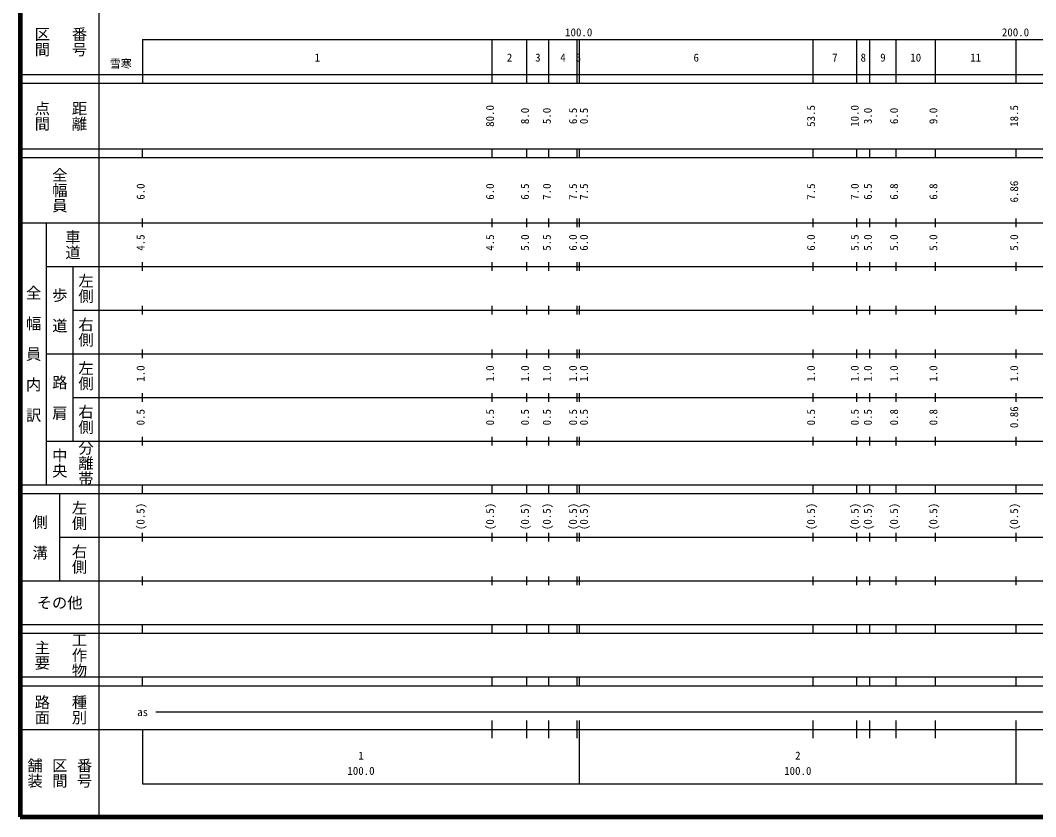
# Model space of a CAD drawing. Units: millimetres on the paper, enlarged 1000 times. Extents: x 40000 to 680000, y 20000 to 380000.
# Drawn here: x 40000 to 272471, y 20000 to 202409 of the extents above; entities that cross this region are included whole.
import ezdxf
from ezdxf.enums import TextEntityAlignment as Align

# ---------------------------------------------------------------- set-up
doc = ezdxf.new("R2010")
doc.units = ezdxf.units.MM
doc.header["$LTSCALE"] = 1000
doc.layers.add('M-TTL', color=2, linetype='Continuous', lineweight=140)
doc.layers.add('M-TTL-BAND', color=7, linetype='Continuous', lineweight=25)
doc.styles.add('@ＭＳ ゴシック', font='')
doc.styles.add('ＭＳ ゴシック', font='')
doc.styles.get('@ＭＳ ゴシック').set_extended_font_data('@MS Gothic')
doc.styles.get('ＭＳ ゴシック').set_extended_font_data('MS Gothic')

msp = doc.modelspace()

# ---------------------------------------------------------------- linework, layer by layer
at = {"layer": 'M-TTL'}
for p, q in [((40000, 380000), (40000, 20000)), ((40000, 20000), (680000, 20000))]:
    msp.add_line(p, q, dxfattribs=at)
at = {"layer": 'M-TTL-BAND'}
for p, q in [((58000, 370000), (58000, 20000)), ((68000, 198000), (579000, 198000)), ((68000, 198000), (68000, 188000)), ((148000, 188000), (148000, 198000)), ((156000, 188000), (156000, 198000)), ((161000, 188000), (161000, 198000)), ((167500, 188000), (167500, 198000)), ((168000, 188000), (168000, 198000)), ((221500, 188000), (221500, 198000)), ((231500, 188000), (231500, 198000)), ((234500, 188000), (234500, 198000)), ((240500, 188000), (240500, 198000)), ((249500, 188000), (249500, 198000)), ((268000, 188000), (268000, 198000)), ((40000, 190000), (579000, 190000)), ((40000, 188000), (579000, 188000)), ((40000, 173000), (579000, 173000)), ((68000, 171000), (68000, 173000)), ((148000, 171000), (148000, 173000)), ((156000, 171000), (156000, 173000)), ((161000, 171000), (161000, 173000)), ((167500, 171000), (167500, 173000)), ((168000, 171000), (168000, 173000)), ((221500, 171000), (221500, 173000)), ((231500, 171000), (231500, 173000)), ((234500, 171000), (234500, 173000)), ((240500, 171000), (240500, 173000)), ((249500, 171000), (249500, 173000)), ((268000, 171000), (268000, 173000)), ((40000, 171000), (579000, 171000)), ((40000, 156000), (579000, 156000)), ((46000, 96000), (46000, 156000)), ((68000, 155000), (68000, 157000)), ((148000, 155000), (148000, 157000)), ((156000, 155000), (156000, 157000)), ((161000, 155000), (161000, 157000)), ((167500, 155000), (167500, 157000)), ((168000, 155000), (168000, 157000)), ((221500, 155000), (221500, 157000)), ((231500, 155000), (231500, 157000)), ((234500, 155000), (234500, 157000)), ((240500, 155000), (240500, 157000)), ((249500, 155000), (249500, 157000)), ((268000, 155000), (268000, 157000)), ((68000, 145000), (68000, 147000)), ((148000, 145000), (148000, 147000)), ((156000, 145000), (156000, 147000)), ((161000, 145000), (161000, 147000)), ((167500, 145000), (167500, 147000)), ((168000, 145000), (168000, 147000)), ((221500, 145000), (221500, 147000)), ((231500, 145000), (231500, 147000)), ((234500, 145000), (234500, 147000)), ((240500, 145000), (240500, 147000)), ((249500, 145000), (249500, 147000)), ((268000, 145000), (268000, 147000)), ((46000, 146000), (579000, 146000)), ((52000, 146000), (52000, 106000)), ((52000, 136000), (579000, 136000)), ((68000, 135000), (68000, 137000)), ((148000, 135000), (148000, 137000)), ((156000, 135000), (156000, 137000)), ((161000, 135000), (161000, 137000)), ((167500, 135000), (167500, 137000)), ((168000, 135000), (168000, 137000)), ((221500, 135000), (221500, 137000)), ((231500, 135000), (231500, 137000)), ((234500, 135000), (234500, 137000)), ((240500, 135000), (240500, 137000)), ((249500, 135000), (249500, 137000)), ((268000, 135000), (268000, 137000)), ((46000, 126000), (579000, 126000)), ((68000, 125000), (68000, 127000)), ((148000, 125000), (148000, 127000)), ((156000, 125000), (156000, 127000)), ((161000, 125000), (161000, 127000)), ((167500, 125000), (167500, 127000)), ((168000, 125000), (168000, 127000)), ((221500, 125000), (221500, 127000)), ((231500, 125000), (231500, 127000)), ((234500, 125000), (234500, 127000)), ((240500, 125000), (240500, 127000)), ((249500, 125000), (249500, 127000)), ((268000, 125000), (268000, 127000)), ((68000, 115000), (68000, 117000)), ((148000, 115000), (148000, 117000)), ((156000, 115000), (156000, 117000)), ((161000, 115000), (161000, 117000)), ((167500, 115000), (167500, 117000)), ((168000, 115000), (168000, 117000)), ((221500, 115000), (221500, 117000)), ((231500, 115000), (231500, 117000)), ((234500, 115000), (234500, 117000)), ((240500, 115000), (240500, 117000)), ((249500, 115000), (249500, 117000)), ((268000, 115000), (268000, 117000)), ((52000, 116000), (579000, 116000)), ((68000, 105000), (68000, 107000)), ((148000, 105000), (148000, 107000)), ((156000, 105000), (156000, 107000)), ((161000, 105000), (161000, 107000)), ((167500, 105000), (167500, 107000)), ((168000, 105000), (168000, 107000)), ((221500, 105000), (221500, 107000)), ((231500, 105000), (231500, 107000)), ((234500, 105000), (234500, 107000)), ((240500, 105000), (240500, 107000)), ((249500, 105000), (249500, 107000)), ((268000, 105000), (268000, 107000)), ((46000, 106000), (579000, 106000)), ((40000, 96000), (579000, 96000)), ((68000, 94000), (68000, 96000)), ((148000, 94000), (148000, 96000)), ((156000, 94000), (156000, 96000)), ((161000, 94000), (161000, 96000)), ((167500, 94000), (167500, 96000)), ((168000, 94000), (168000, 96000)), ((221500, 94000), (221500, 96000)), ((231500, 94000), (231500, 96000)), ((234500, 94000), (234500, 96000)), ((240500, 94000), (240500, 96000)), ((249500, 94000), (249500, 96000)), ((268000, 94000), (268000, 96000)), ((40000, 94000), (579000, 94000)), ((49000, 94000), (49000, 74000)), ((49000, 84000), (579000, 84000)), ((68000, 83000), (68000, 85000)), ((148000, 83000), (148000, 85000)), ((156000, 83000), (156000, 85000)), ((161000, 83000), (161000, 85000)), ((167500, 83000), (167500, 85000)), ((168000, 83000), (168000, 85000)), ((221500, 83000), (221500, 85000)), ((231500, 83000), (231500, 85000)), ((234500, 83000), (234500, 85000)), ((240500, 83000), (240500, 85000)), ((249500, 83000), (249500, 85000)), ((268000, 83000), (268000, 85000)), ((68000, 73000), (68000, 75000)), ((148000, 73000), (148000, 75000)), ((156000, 73000), (156000, 75000)), ((161000, 73000), (161000, 75000)), ((167500, 73000), (167500, 75000)), ((168000, 73000), (168000, 75000)), ((221500, 73000), (221500, 75000)), ((231500, 73000), (231500, 75000)), ((234500, 73000), (234500, 75000)), ((240500, 73000), (240500, 75000)), ((249500, 73000), (249500, 75000)), ((268000, 73000), (268000, 75000)), ((40000, 74000), (579000, 74000)), ((40000, 64000), (579000, 64000)), ((68000, 62000), (68000, 64000)), ((148000, 62000), (148000, 64000)), ((156000, 62000), (156000, 64000)), ((161000, 62000), (161000, 64000)), ((167500, 62000), (167500, 64000)), ((168000, 62000), (168000, 64000)), ((221500, 62000), (221500, 64000)), ((231500, 62000), (231500, 64000)), ((234500, 62000), (234500, 64000)), ((240500, 62000), (240500, 64000)), ((249500, 62000), (249500, 64000)), ((268000, 62000), (268000, 64000)), ((40000, 62000), (579000, 62000)), ((40000, 52000), (579000, 52000)), ((68000, 50000), (68000, 52000)), ((148000, 50000), (148000, 52000)), ((156000, 50000), (156000, 52000)), ((161000, 50000), (161000, 52000)), ((167500, 50000), (167500, 52000)), ((168000, 50000), (168000, 52000)), ((221500, 50000), (221500, 52000)), ((231500, 50000), (231500, 52000)), ((234500, 50000), (234500, 52000)), ((240500, 50000), (240500, 52000)), ((249500, 50000), (249500, 52000)), ((268000, 50000), (268000, 52000)), ((40000, 50000), (579000, 50000)), ((71000, 44000), (565000, 44000)), ((148000, 38000), (148000, 42000)), ((156000, 38000), (156000, 42000)), ((161000, 38000), (161000, 42000)), ((167500, 38000), (167500, 42000)), ((168000, 27500), (168000, 42000)), ((221500, 38000), (221500, 42000)), ((231500, 38000), (231500, 42000)), ((234500, 38000), (234500, 42000)), ((240500, 38000), (240500, 42000)), ((249500, 38000), (249500, 42000)), ((268000, 27500), (268000, 42000)), ((40000, 40000), (579000, 40000)), ((68000, 40000), (68000, 27500)), ((68000, 27500), (579000, 27500))]:
    msp.add_line(p, q, dxfattribs=at)

# ---------------------------------------------------------------- texts
at = {"layer": 'M-TTL-BAND', "style": '@ＭＳ ゴシック'}
for s, p in [('区間', (45000, 197500)), ('番号', (53500, 197500)), ('点間', (45000, 180500)), ('距離', (53500, 180500)), ('全幅員', (49000, 163500)), ('車道', (52000, 151000)), ('左側', (55000, 141000)), ('全\u3000幅\u3000員\u3000内\u3000訳', (43000, 126000)), ('歩\u3000道', (49000, 136000)), ('右側', (55000, 131000)), ('左側', (55000, 121000)), ('路\u3000肩', (49000, 116000)), ('右側', (55000, 111000)), ('分離帯', (55000, 101000)), ('中央', (49000, 101000)), ('左側', (53500, 89000)), ('側\u3000溝', (44500, 84000)), ('右側', (53500, 79000)), ('工作物', (53500, 57000)), ('主要', (45000, 57000)), ('路面', (45000, 44500)), ('種別', (53500, 44500)), ('舗装', (43333, 30000)), ('区間', (49000, 30000)), ('番号', (54667, 30000))]:
    msp.add_text(s, height=2566, rotation=270, dxfattribs=at).set_placement(p, align=Align.MIDDLE_CENTER)
at = {"layer": 'M-TTL-BAND', "style": 'ＭＳ ゴシック'}
for s, p in [('100.0', (167844, 198195)), ('200.0', (267844, 198195)), ('1', (108000, 192405)), ('2', (152000, 192405)), ('3', (158500, 192405)), ('4', (164250, 192405)), ('5', (167750, 192405)), ('6', (194750, 192405)), ('7', (226500, 192405)), ('8', (233000, 192405)), ('9', (237500, 192405)), ('10', (245000, 192405)), ('11', (258750, 192405)), ('as', (68000, 42500)), ('2', (218000, 32523)), ('1', (118000, 32523)), ('100.0', (118000, 29033)), ('100.0', (218000, 29033))]:
    msp.add_text(s, height=1833, dxfattribs=at).set_placement(p, align=Align.BOTTOM_CENTER)
msp.add_text('雪寒', height=1833, dxfattribs=at).set_placement((65500, 191000), align=Align.BOTTOM_RIGHT)
for s, p in [('80.0', (149000, 180500)), ('8.0', (157000, 180500)), ('5.0', (162000, 180500)), ('6.5', (168000, 180500)), ('0.5', (170500, 180500)), ('53.5', (222500, 180500)), ('10.0', (232500, 180500)), ('3.0', (235500, 180500)), ('6.0', (241500, 180500)), ('9.0', (250500, 180500)), ('18.5', (269000, 180500)), ('6.86', (269000, 163174)), ('6.0', (69000, 163174)), ('6.0', (149000, 163174)), ('6.5', (157000, 163174)), ('7.0', (162000, 163174)), ('7.5', (168000, 163174)), ('7.5', (170500, 163174)), ('7.5', (222500, 163174)), ('7.0', (232500, 163174)), ('6.5', (235500, 163174)), ('6.8', (241500, 163174)), ('6.8', (250500, 163174)), ('4.5', (69000, 151500)), ('4.5', (149000, 151500)), ('5.0', (157000, 151500)), ('5.5', (162000, 151500)), ('6.0', (168000, 151500)), ('6.0', (170500, 151500)), ('6.0', (222500, 151500)), ('5.5', (232500, 151500)), ('5.0', (235500, 151500)), ('5.0', (241500, 151500)), ('5.0', (250500, 151500)), ('5.0', (269000, 151500)), ('1.0', (69000, 121500)), ('1.0', (149000, 121500)), ('1.0', (157000, 121500)), ('1.0', (162000, 121500)), ('1.0', (168000, 121500)), ('1.0', (170500, 121500)), ('1.0', (222500, 121500)), ('1.0', (232500, 121500)), ('1.0', (235500, 121500)), ('1.0', (241500, 121500)), ('1.0', (250500, 121500)), ('1.0', (269000, 121500)), ('0.5', (69000, 111500)), ('0.5', (149000, 111500)), ('0.5', (157000, 111500)), ('0.5', (162000, 111500)), ('0.5', (168000, 111500)), ('0.5', (170500, 111500)), ('0.5', (222500, 111500)), ('0.5', (232500, 111500)), ('0.5', (235500, 111500)), ('0.8', (241500, 111500)), ('0.8', (250500, 111500)), ('0.86', (269000, 111500)), ('(0.5)', (69000, 88764)), ('(0.5)', (149000, 88764)), ('(0.5)', (157000, 88764)), ('(0.5)', (162000, 88764)), ('(0.5)', (168000, 88764)), ('(0.5)', (170500, 88764)), ('(0.5)', (222500, 88764)), ('(0.5)', (232500, 88764)), ('(0.5)', (235500, 88764)), ('(0.5)', (241500, 88764)), ('(0.5)', (250500, 88764)), ('(0.5)', (269000, 88764))]:
    msp.add_text(s, height=1833, rotation=90, dxfattribs=at).set_placement(p, align=Align.BOTTOM_CENTER)
msp.add_text('その他', height=2566, dxfattribs=at).set_placement((49000, 69000), align=Align.MIDDLE_CENTER)

doc.saveas('drawing.dxf')
